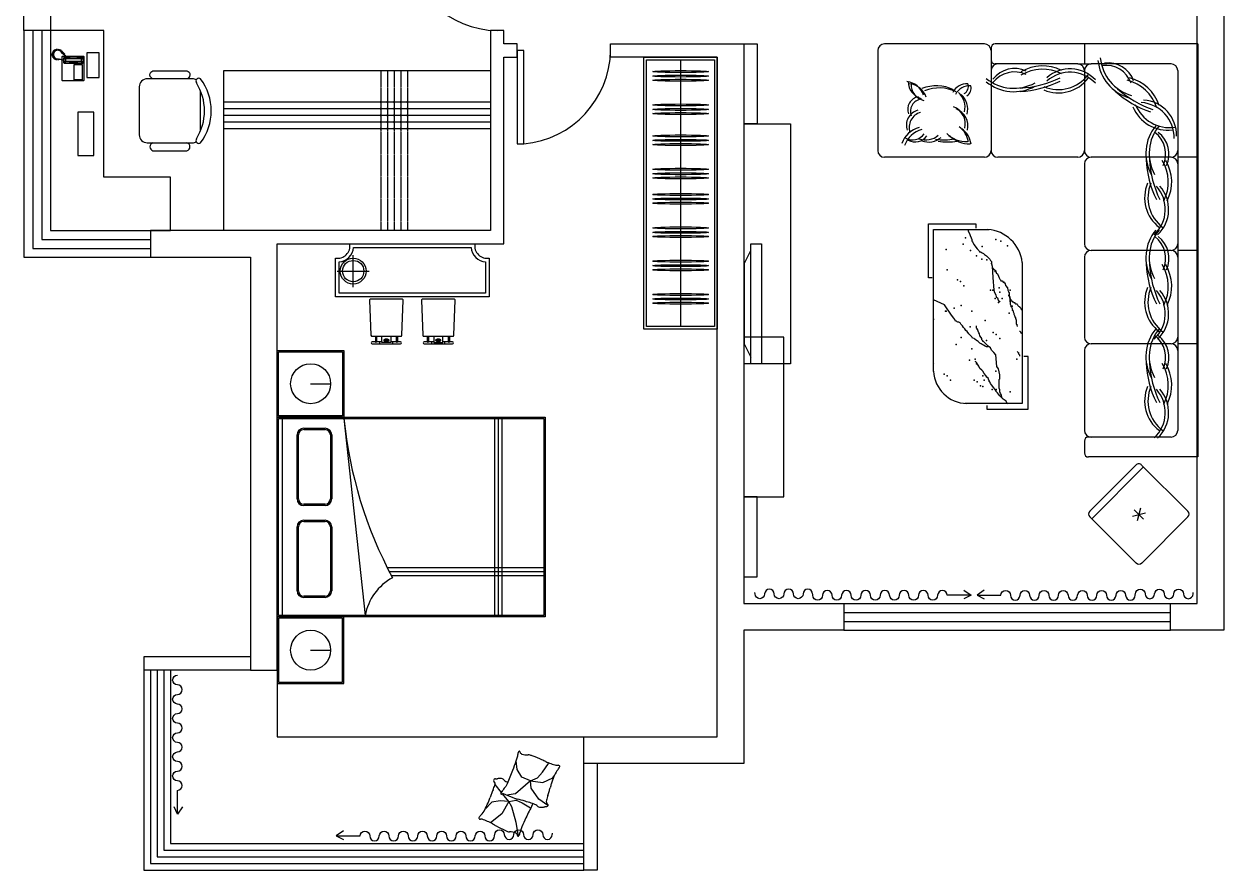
# Model space of a CAD drawing. Header units: millimetres. Extents: x -21393 to 12613, y -4339 to 30737.
# Drawn here: x -19544 to -10544, y -3549 to 2801 of the extents above; entities that cross this region are included whole.
import ezdxf

# ---------------------------------------------------------------- set-up
doc = ezdxf.new("R2010")
doc.units = ezdxf.units.MM
doc.linetypes.add('DASHED2', pattern=[0.375, 0.25, -0.125])
doc.layers.add('LAYER3', color=8, linetype='Continuous')
doc.layers.add('布置', color=7, linetype='Continuous')

# ---------------------------------------------------------------- blocks, each defined once
blk = doc.blocks.new('vghj')
at = {"layer": '布置', "color": 0, "linetype": 'ByBlock', "lineweight": -2}
blk.add_lwpolyline([(-23677.1, 2808.9), (-23677.1, 808.9), (-24877.1, 808.9), (-24877.1, 2808.9)], close=True, dxfattribs=at)
at = {"layer": '布置', "color": 0, "linetype": 'DASHED2', "lineweight": -2}
for points in [[(-24640.9, 2807.5), (-24640.9, 810.3)], [(-24590.9, 2807.5), (-24590.9, 810.3)], [(-24540.9, 2807.5), (-24540.9, 810.3)], [(-24490.9, 2807.5), (-24490.9, 810.3)], [(-24440.9, 2807.5), (-24440.9, 810.3)], [(-24876.7, 2185.1), (-23676.9, 2185.1)], [(-24876.7, 2135.1), (-23676.9, 2135.1)], [(-24876.7, 2085.1), (-23676.9, 2085.1)], [(-24876.7, 2035.1), (-23676.9, 2035.1)], [(-24876.7, 1985.1), (-23676.9, 1985.1)]]:
    blk.add_lwpolyline(points, dxfattribs=at)
at = {"layer": '布置', "color": 0, "linetype": 'ByBlock', "lineweight": -2}
for points in [[(-24641.2, 2190.1, 1), (-24641.2, 2180.1, 1)], [(-24591.2, 2190.1, 1), (-24591.2, 2180.1, 1)], [(-24541.2, 2190.1, 1), (-24541.2, 2180.1, 1)], [(-24491.2, 2190.1, 1), (-24491.2, 2180.1, 1)], [(-24441.2, 2190.1, 1), (-24441.2, 2180.1, 1)], [(-24641.2, 2140.1, 1), (-24641.2, 2130.1, 1)], [(-24641.2, 2090.1, 1), (-24641.2, 2080.1, 1)], [(-24591.2, 2140.1, 1), (-24591.2, 2130.1, 1)], [(-24591.2, 2090.1, 1), (-24591.2, 2080.1, 1)], [(-24541.2, 2140.1, 1), (-24541.2, 2130.1, 1)], [(-24541.2, 2090.1, 1), (-24541.2, 2080.1, 1)], [(-24491.2, 2140.1, 1), (-24491.2, 2130.1, 1)], [(-24491.2, 2090.1, 1), (-24491.2, 2080.1, 1)], [(-24441.2, 2140.1, 1), (-24441.2, 2130.1, 1)], [(-24441.2, 2090.1, 1), (-24441.2, 2080.1, 1)], [(-24641.2, 2040.1, 1), (-24641.2, 2030.1, 1)], [(-24641.2, 1990.1, 1), (-24641.2, 1980.1, 1)], [(-24591.2, 2040.1, 1), (-24591.2, 2030.1, 1)], [(-24591.2, 1990.1, 1), (-24591.2, 1980.1, 1)], [(-24541.2, 2040.1, 1), (-24541.2, 2030.1, 1)], [(-24541.2, 1990.1, 1), (-24541.2, 1980.1, 1)], [(-24491.2, 2040.1, 1), (-24491.2, 2030.1, 1)], [(-24491.2, 1990.1, 1), (-24491.2, 1980.1, 1)], [(-24441.2, 2040.1, 1), (-24441.2, 2030.1, 1)], [(-24441.2, 1990.1, 1), (-24441.2, 1980.1, 1)]]:
    blk.add_lwpolyline(points, format="xyb", close=True, dxfattribs=at)
blk = doc.blocks.new('dfgj')
at = {"layer": '布置', "color": 0}
for p, q in [((-38657, 6879.9), (-39407, 6879.9)), ((-38607, 6849.9), (-38607, 6759.9)), ((-37057, 6879.9), (-38577, 6879.9)), ((-37907, 6879.9), (-37907, 6729.9)), ((-37057, 6879.9), (-37057, 3779.9)), ((-39457, 6829.9), (-39457, 6079.9)), ((-38607, 6759.9), (-38607, 6079.9)), ((-37957, 6729.9), (-38577, 6729.9)), ((-37957, 6729.9), (-37857, 6729.9)), ((-37907, 6679.9), (-37907, 6079.9)), ((-37257, 6729.9), (-37857, 6729.9)), ((-37207, 6679.9), (-37207, 6079.9)), ((-37207, 6079.9), (-37207, 5979.9)), ((-38657, 6029.9), (-39407, 6029.9)), ((-37957, 6029.9), (-38557, 6029.9)), ((-37907, 5979.9), (-37907, 5379.9)), ((-37257, 6029.9), (-37857, 6029.9)), ((-37057, 6029.9), (-37207, 6029.9)), ((-37207, 5979.9), (-37207, 5379.9)), ((-37257, 5329.9), (-37857, 5329.9)), ((-37207, 5379.9), (-37207, 5279.9)), ((-37057, 5329.9), (-37207, 5329.9)), ((-37907, 5279.9), (-37907, 4679.9)), ((-37207, 5279.9), (-37207, 4679.9)), ((-37257, 4629.9), (-37857, 4629.9)), ((-37207, 4679.9), (-37207, 4579.9)), ((-37057, 4629.9), (-37207, 4629.9)), ((-37907, 4579.9), (-37907, 3979.9)), ((-37207, 4579.9), (-37207, 3979.9)), ((-37907, 3899.9), (-37907, 3809.9)), ((-37257, 3929.9), (-37877, 3929.9)), ((-37057, 3779.9), (-37877, 3779.9))]:
    blk.add_line(p, q, dxfattribs=at)
for centre, radius, start, end in [((-39407, 6829.9), 50, 90, 180), ((-38657, 6829.9), 50, 0, 90), ((-38577, 6849.9), 30, 90, 180), ((-38577, 6759.9), 30, 180, 270), ((-37479.8, 6789.7), 327.6, 185.77368, 253.84561), ((-37461.8, 6807.6), 327.6, 185.77368, 253.84561), ((-38557, 6679.9), 50, 90, 180), ((-38430.4, 6491.1), 204.4, 64.90434, 142.54731), ((-38430.4, 6465.7), 204.4, 64.90434, 142.54731), ((-38220.2, 6400.2), 315.5, 63.22072, 120.94113), ((-38220.2, 6374.8), 315.5, 63.22072, 120.94113), ((-38014.6, 6431.7), 261.3, 43.00995, 131.78905), ((-38014.6, 6406.3), 261.3, 43.00995, 131.78905), ((-37957, 6679.9), 50, 0, 90), ((-37857, 6679.9), 50, 90, 180), ((-37747.5, 6514.9), 204.4, 19.90434, 97.54731), ((-37729.6, 6532.9), 204.4, 19.90434, 97.54731), ((-37257, 6679.9), 50, 0, 90), ((-39252.8, 6452.4), 145.4, 17.58135, 84.1593), ((-39100.4, 6594.8), 127.2, 179.08824, 255.88014), ((-39232.5, 6436.6), 145.4, 17.58135, 84.1593), ((-39080.1, 6579), 127.2, 179.08824, 255.88014), ((-38791, 6466.9), 114, 84.43585, 154.83355), ((-38839.6, 6561.8), 62.6, 299.92741, 17.27777), ((-38435.4, 6874.8), 327.6, 230.77368, 298.84561), ((-38435.4, 6849.4), 327.6, 230.77368, 298.84561), ((-38424.1, 7303.9), 755.6, 272.73785, 296.30901), ((-38424.1, 7278.5), 755.6, 272.73785, 296.30901), ((-38101.6, 6817.4), 279.4, 246.98112, 322.85916), ((-38101.6, 6791.9), 279.4, 246.98112, 322.85916), ((-37663.2, 6302), 315.5, 18.22072, 75.94113), ((-37645.3, 6319.9), 315.5, 18.22072, 75.94113), ((-39138.7, 6389.9), 93.4, 98.32451, 201.37383), ((-39017.2, 6275.7), 290.1, 63.89428, 112.00537), ((-38996.9, 6259.9), 290.1, 63.89428, 112.00537), ((-38770.6, 6451.1), 114, 84.43585, 154.83355), ((-38946.3, 6407), 144.5, 344.87084, 49.41022), ((-38925.9, 6391.1), 144.5, 344.87084, 49.41022), ((-38819.3, 6545.9), 62.6, 299.92741, 17.27777), ((-37168.3, 7085.1), 755.6, 227.73785, 251.30901), ((-37150.4, 7103.1), 755.6, 227.73785, 251.30901), ((-39118.4, 6374.1), 93.4, 98.32451, 201.37383), ((-38937.9, 6280.1), 137.1, 346.31913, 69.42543), ((-38917.6, 6264.3), 137.1, 346.31913, 69.42543), ((-37284.4, 6513.1), 279.4, 201.98112, 277.85916), ((-37266.4, 6531.1), 279.4, 201.98112, 277.85916), ((-37495.6, 6178.9), 261.3, 358.00995, 86.78905), ((-37477.6, 6196.8), 261.3, 358.00995, 86.78905), ((-39125.6, 6269.3), 116.6, 105.17612, 198.39286), ((-39105.2, 6253.4), 116.6, 105.17612, 198.39286), ((-39097.5, 6071.9), 188.3, 104.88442, 161.17935), ((-39077.2, 6056), 188.3, 104.88442, 161.17935), ((-38942.5, 6122.8), 166.6, 7.5033, 54.77746), ((-38922.2, 6107), 166.6, 7.5033, 54.77746), ((-37118.5, 6059.1), 327.6, 140.77368, 208.84561), ((-37093.1, 6059.1), 327.6, 140.77368, 208.84561), ((-37502.1, 6054.1), 204.4, 334.90434, 52.54731), ((-37476.7, 6054.1), 204.4, 334.90434, 52.54731), ((-39195.9, 6267.7), 107.1, 241.02948, 324.17407), ((-39175.6, 6251.9), 107.1, 241.02948, 324.17407), ((-39096.8, 6303.9), 144.3, 250.38158, 310.83239), ((-39076.5, 6288.1), 144.3, 250.38158, 310.83239), ((-38957.2, 6557.8), 397.7, 260.33774, 280.9634), ((-38936.9, 6542), 397.7, 260.33774, 280.9634), ((-38790.8, 6356.7), 210.1, 224.97505, 271.98058), ((-38770.5, 6340.9), 210.1, 224.97505, 271.98058), ((-39407, 6079.9), 50, 180, 270), ((-38657, 6079.9), 50, 270, 0), ((-38557, 6079.9), 50, 180, 270), ((-37957, 6079.9), 50, 270, 0), ((-37857, 6079.9), 50, 180, 270), ((-37257, 6079.9), 50, 270, 0), ((-37857, 5979.9), 50, 90, 180), ((-36689.3, 6047.8), 755.6, 182.73785, 206.30901), ((-36663.9, 6047.8), 755.6, 182.73785, 206.30901), ((-37593.1, 5844), 315.5, 333.22072, 30.94113), ((-37567.6, 5844), 315.5, 333.22072, 30.94113), ((-37257, 5979.9), 50, 0, 90), ((-37175.9, 5725.4), 279.4, 156.98112, 232.85916), ((-37150.5, 5725.4), 279.4, 156.98112, 232.85916), ((-37561.5, 5638.4), 261.3, 313.00995, 41.78905), ((-37536.1, 5638.4), 261.3, 313.00995, 41.78905), ((-37118.5, 5276.4), 327.6, 140.77368, 208.84561), ((-37093.1, 5276.4), 327.6, 140.77368, 208.84561), ((-37502.1, 5271.4), 204.4, 334.90434, 52.54731), ((-37476.7, 5271.4), 204.4, 334.90434, 52.54731), ((-37857, 5379.9), 50, 180, 270), ((-37857, 5279.9), 50, 90, 180), ((-37257, 5379.9), 50, 270, 0), ((-37257, 5279.9), 50, 0, 90), ((-36689.3, 5265.1), 755.6, 182.73785, 206.30901), ((-36663.9, 5265.1), 755.6, 182.73785, 206.30901), ((-37593.1, 5061.3), 315.5, 333.22072, 30.94113), ((-37567.6, 5061.3), 315.5, 333.22072, 30.94113), ((-37175.9, 4942.7), 279.4, 156.98112, 232.85916), ((-37150.5, 4942.7), 279.4, 156.98112, 232.85916), ((-37561.5, 4855.7), 261.3, 313.00995, 41.78905), ((-37536.1, 4855.7), 261.3, 313.00995, 41.78905), ((-37118.5, 4534.3), 327.6, 140.77368, 208.84561), ((-37093.1, 4534.3), 327.6, 140.77368, 208.84561), ((-37502.1, 4529.4), 204.4, 334.90434, 52.54731), ((-37476.7, 4529.4), 204.4, 334.90434, 52.54731), ((-37857, 4679.9), 50, 180, 270), ((-37857, 4579.9), 50, 90, 180), ((-37257, 4679.9), 50, 270, 0), ((-37257, 4579.9), 50, 0, 90), ((-36689.3, 4523.1), 755.6, 182.73785, 206.30901), ((-36663.9, 4523.1), 755.6, 182.73785, 206.30901), ((-37593.1, 4319.2), 315.5, 333.22072, 30.94113), ((-37567.6, 4319.2), 315.5, 333.22072, 30.94113), ((-37175.9, 4200.6), 279.4, 156.98112, 232.85916), ((-37150.5, 4200.6), 279.4, 156.98112, 232.85916), ((-37561.5, 4113.6), 261.3, 313.00995, 41.78905), ((-37536.1, 4113.6), 261.3, 313.00995, 41.78905), ((-37857, 3979.9), 50, 180, 270), ((-37257, 3979.9), 50, 270, 0), ((-37877, 3899.9), 30, 90, 180), ((-37877, 3809.9), 30, 180, 270)]:
    blk.add_arc(centre, radius, start, end, dxfattribs=at)
blk = doc.blocks.new('fgj')
at = {"layer": '布置', "color": 0, "linetype": 'ByBlock', "lineweight": -2}
for p, q in [((-12674.6, 1188), (-12378.1, 1188)), ((-12674.6, 849.6), (-12674.6, 1188)), ((-12642.5, 1151.4), (-12295.5, 1151.4)), ((-12642.5, 264.1), (-12642.5, 1151.4)), ((-12429.3, 1151.1), (-12425.7, 1143.8)), ((-12425.7, 1143.8), (-12425.7, 1140.1)), ((-12425.7, 1140.1), (-12418.4, 1125.5)), ((-12418.4, 1125.5), (-12414.7, 1114.6)), ((-12378.1, 1188), (-12378.1, 1160.2)), ((-12414.7, 1114.6), (-12407.4, 1100)), ((-12407.4, 1100), (-12403.8, 1089)), ((-12403.8, 1089), (-12403.8, 1081.7)), ((-12403.8, 1081.7), (-12400.2, 1074.4)), ((-12400.2, 1074.4), (-12396.5, 1070.8)), ((-12088.5, 946.1), (-12088.5, 63.9)), ((-12651.5, 849.6), (-12674.6, 849.6)), ((-12104.8, 669.4), (-12104.8, 665.7)), ((-12104.8, 665.7), (-12101.1, 665.7)), ((-12101.1, 665.7), (-12097.5, 658.4)), ((-12097.5, 658.4), (-12097.5, 654.8)), ((-12097.5, 654.8), (-12093.8, 651.1)), ((-12093.8, 651.1), (-12093.8, 647.5)), ((-12640.8, 585.7), (-12640.8, 593)), ((-12484, 571.1), (-12491.3, 571.1)), ((-12476.7, 567.4), (-12484, 571.1)), ((-12473.1, 560.1), (-12476.7, 567.4)), ((-12469.4, 556.5), (-12473.1, 560.1)), ((-12462.1, 549.2), (-12469.4, 556.5)), ((-12454.9, 538.2), (-12462.1, 549.2)), ((-12447.6, 530.9), (-12454.9, 538.2)), ((-12440.3, 520), (-12447.6, 530.9)), ((-12104.8, 516.1), (-12101.1, 516.1)), ((-12101.1, 516.1), (-12097.5, 505.2)), ((-12097.5, 505.2), (-12093.8, 501.5)), ((-12104.8, 366.7), (-12104.8, 359.4)), ((-12050.4, 356.8), (-12078.3, 356.8)), ((-12050.4, 27.6), (-12050.4, 356.8)), ((-12195.9, 82.1), (-12206.9, 89.4)), ((-12188.6, 78.4), (-12195.9, 82.1)), ((-12185, 67.5), (-12188.6, 78.4)), ((-12088.5, 63.9), (-12446.5, 63.9)), ((-12309.9, 50.8), (-12309.9, 27.6)), ((-12309.9, 27.6), (-12050.4, 27.6)), ((-12177.7, 60.2), (-12185, 67.5))]:
    blk.add_line(p, q, dxfattribs=at)
at = {"layer": '布置', "color": 252, "linetype": 'ByBlock', "lineweight": -3}
for p, q in [((-12396.5, 1070.8), (-12389.2, 1056.2)), ((-12389.2, 1056.2), (-12378.3, 1041.6)), ((-12378.3, 1041.6), (-12371, 1030.7)), ((-12371, 1030.7), (-12360, 1019.7)), ((-12360, 1019.7), (-12356.4, 1012.4)), ((-12356.4, 1012.4), (-12349.1, 1012.4)), ((-12349.1, 1012.4), (-12345.4, 1008.8)), ((-12345.4, 1008.8), (-12338.2, 1005.1)), ((-12338.2, 1005.1), (-12330.9, 1001.5)), ((-12330.9, 1001.5), (-12323.6, 994.2)), ((-12323.6, 994.2), (-12312.6, 986.9)), ((-12312.6, 986.9), (-12305.3, 979.6)), ((-12305.3, 979.6), (-12290.7, 965)), ((-12290.7, 965), (-12287.1, 957.7)), ((-12287.1, 957.7), (-12279.8, 950.4)), ((-12279.8, 950.4), (-12279.8, 935.8)), ((-12279.8, 935.8), (-12276.2, 921.2)), ((-12276.2, 921.2), (-12272.5, 851.8)), ((-12276.2, 917.5), (-12272.5, 910.2)), ((-12272.5, 910.2), (-12265.2, 902.9)), ((-12265.2, 902.9), (-12254.3, 892)), ((-12272.5, 851.8), (-12265.2, 771.6)), ((-12254.3, 892), (-12250.6, 881)), ((-12250.6, 881), (-12243.3, 873.7)), ((-12243.3, 873.7), (-12236, 859.1)), ((-12236, 859.1), (-12232.4, 848.2)), ((-12232.4, 848.2), (-12228.8, 840.9)), ((-12228.8, 840.9), (-12225.1, 837.3)), ((-12225.1, 837.3), (-12221.5, 830)), ((-12221.5, 830), (-12214.2, 830)), ((-12214.2, 830), (-12206.9, 822.7)), ((-12265.2, 771.6), (-12261.6, 757)), ((-12261.6, 757), (-12254.3, 742.4)), ((-12206.9, 822.7), (-12199.6, 819)), ((-12199.6, 819), (-12195.9, 811.7)), ((-12195.9, 811.7), (-12192.3, 800.8)), ((-12192.3, 800.8), (-12181.3, 786.2)), ((-12181.3, 786.2), (-12177.7, 771.6)), ((-12177.7, 771.6), (-12174.1, 764.3)), ((-12174.1, 764.3), (-12174.1, 760.6)), ((-12174.1, 760.6), (-12170.4, 757)), ((-12170.4, 757), (-12170.4, 735.1)), ((-12575.2, 680.6), (-12643.3, 711.3)), ((-12531.4, 614.9), (-12575.2, 680.6)), ((-12254.3, 742.4), (-12250.6, 731.4)), ((-12250.6, 731.4), (-12243.3, 724.1)), ((-12243.3, 724.1), (-12239.7, 709.5)), ((-12239.7, 709.5), (-12232.4, 702.2)), ((-12232.4, 702.2), (-12228.8, 702.2)), ((-12228.8, 702.2), (-12228.8, 698.6)), ((-12174.1, 742.4), (-12174.1, 738.7)), ((-12174.1, 738.7), (-12170.4, 735.1)), ((-12170.4, 735.1), (-12166.8, 716.8)), ((-12170.4, 735.1), (-12166.8, 727.8)), ((-12166.8, 727.8), (-12166.8, 724.1)), ((-12166.8, 724.1), (-12163.1, 720.5)), ((-12166.8, 716.8), (-12166.8, 698.6)), ((-12166.8, 698.6), (-12163.1, 698.6)), ((-12163.1, 720.5), (-12163.1, 716.8)), ((-12163.1, 716.8), (-12159.5, 713.2)), ((-12163.1, 698.6), (-12163.1, 684)), ((-12163.1, 684), (-12159.5, 676.7)), ((-12159.5, 713.2), (-12159.5, 705.9)), ((-12159.5, 705.9), (-12152.2, 705.9)), ((-12159.5, 676.7), (-12159.5, 669.4)), ((-12152.2, 705.9), (-12148.5, 698.6)), ((-12148.5, 698.6), (-12144.9, 698.6)), ((-12144.9, 698.6), (-12141.2, 694.9)), ((-12141.2, 694.9), (-12133.9, 694.9)), ((-12133.9, 694.9), (-12133.9, 691.3)), ((-12133.9, 691.3), (-12130.3, 687.6)), ((-12130.3, 687.6), (-12123, 687.6)), ((-12123, 687.6), (-12119.3, 684)), ((-12119.3, 684), (-12115.7, 676.7)), ((-12115.7, 676.7), (-12112.1, 673)), ((-12516.8, 596.6), (-12531.4, 614.9)), ((-12159.5, 669.4), (-12155.8, 665.7)), ((-12155.8, 665.7), (-12152.2, 658.4)), ((-12152.2, 658.4), (-12152.2, 654.8)), ((-12152.2, 654.8), (-12148.5, 647.5)), ((-12148.5, 647.5), (-12144.9, 643.8)), ((-12144.9, 643.8), (-12144.9, 636.5)), ((-12144.9, 636.5), (-12141.2, 629.2)), ((-12141.2, 629.2), (-12141.2, 621.9)), ((-12141.2, 621.9), (-12137.6, 614.6)), ((-12137.6, 614.6), (-12133.9, 607.4)), ((-12133.9, 607.4), (-12133.9, 603.7)), ((-12133.9, 603.7), (-12130.3, 600.1)), ((-12130.3, 600.1), (-12130.3, 596.4)), ((-12112.1, 673), (-12108.4, 669.4)), ((-12108.4, 669.4), (-12104.8, 669.4)), ((-12509.6, 589.3), (-12516.8, 596.6)), ((-12505.9, 578.4), (-12509.6, 589.3)), ((-12498.6, 578.4), (-12505.9, 578.4)), ((-12495, 574.7), (-12498.6, 578.4)), ((-12491.3, 571.1), (-12495, 574.7)), ((-12374.6, 534.6), (-12374.6, 549.2)), ((-12367.3, 527.3), (-12374.6, 534.6)), ((-12363.7, 516.3), (-12367.3, 527.3)), ((-12130.3, 596.4), (-12126.6, 585.5)), ((-12126.6, 585.5), (-12126.6, 559.9)), ((-12126.6, 559.9), (-12123, 559.9)), ((-12123, 559.9), (-12123, 552.6)), ((-12123, 552.6), (-12119.3, 549)), ((-12119.3, 549), (-12119.3, 545.3)), ((-12433, 512.7), (-12440.3, 520)), ((-12422, 498.1), (-12433, 512.7)), ((-12414.7, 490.8), (-12422, 498.1)), ((-12407.4, 483.5), (-12414.7, 490.8)), ((-12403.8, 479.9), (-12407.4, 483.5)), ((-12400.2, 472.6), (-12403.8, 479.9)), ((-12396.5, 472.6), (-12400.2, 472.6)), ((-12389.2, 468.9), (-12396.5, 472.6)), ((-12385.6, 465.3), (-12389.2, 468.9)), ((-12374.6, 458), (-12385.6, 465.3)), ((-12371, 454.3), (-12374.6, 458)), ((-12363.7, 450.7), (-12371, 454.3)), ((-12360, 505.4), (-12363.7, 516.3)), ((-12360, 447), (-12363.7, 450.7)), ((-12356.4, 498.1), (-12360, 505.4)), ((-12352.7, 487.2), (-12356.4, 498.1)), ((-12345.4, 476.2), (-12352.7, 487.2)), ((-12341.8, 468.9), (-12345.4, 476.2)), ((-12341.8, 461.6), (-12341.8, 468.9)), ((-12334.5, 454.3), (-12341.8, 461.6)), ((-12334.5, 450.7), (-12334.5, 454.3)), ((-12330.9, 450.7), (-12334.5, 450.7)), ((-12327.2, 447), (-12330.9, 450.7)), ((-12356.4, 443.4), (-12360, 447)), ((-12352.7, 439.7), (-12356.4, 443.4)), ((-12345.4, 436.1), (-12352.7, 439.7)), ((-12338.2, 432.4), (-12345.4, 436.1)), ((-12330.9, 428.8), (-12338.2, 432.4)), ((-12319.9, 421.5), (-12330.9, 428.8)), ((-12312.6, 432.4), (-12327.2, 447)), ((-12312.6, 417.8), (-12319.9, 421.5)), ((-12301.7, 421.5), (-12312.6, 432.4)), ((-12301.7, 417.8), (-12312.6, 417.8)), ((-12287.1, 410.5), (-12301.7, 421.5)), ((-12279.8, 395.9), (-12287.1, 410.5)), ((-12265.2, 381.3), (-12279.8, 395.9)), ((-12254.3, 366.7), (-12265.2, 381.3)), ((-12119.3, 388.6), (-12115.7, 385)), ((-12115.7, 385), (-12115.7, 381.3)), ((-12115.7, 381.3), (-12112.1, 381.3)), ((-12112.1, 381.3), (-12112.1, 374)), ((-12378.3, 322.9), (-12381.9, 326.6)), ((-12374.6, 319.3), (-12378.3, 322.9)), ((-12367.3, 308.3), (-12374.6, 319.3)), ((-12360, 297.4), (-12367.3, 308.3)), ((-12247, 293.7), (-12254.3, 366.7)), ((-12112.1, 374), (-12108.4, 370.4)), ((-12108.4, 370.4), (-12104.8, 366.7)), ((-12352.7, 282.8), (-12360, 297.4)), ((-12341.8, 271.9), (-12352.7, 282.8)), ((-12334.5, 264.6), (-12341.8, 271.9)), ((-12327.2, 250), (-12334.5, 264.6)), ((-12316.3, 239), (-12327.2, 250)), ((-12309, 228.1), (-12316.3, 239)), ((-12301.7, 220.8), (-12309, 228.1)), ((-12236, 279.1), (-12247, 293.7)), ((-12232.4, 260.9), (-12236, 279.1)), ((-12228.8, 242.7), (-12232.4, 260.9)), ((-12228.8, 217.1), (-12228.8, 242.7)), ((-12298, 209.8), (-12301.7, 220.8)), ((-12290.7, 198.9), (-12298, 209.8)), ((-12287.1, 187.9), (-12290.7, 198.9)), ((-12279.8, 180.6), (-12287.1, 187.9)), ((-12272.5, 169.7), (-12279.8, 180.6)), ((-12268.9, 162.4), (-12272.5, 169.7)), ((-12257.9, 151.4), (-12268.9, 162.4)), ((-12254.3, 140.5), (-12257.9, 151.4)), ((-12232.4, 213.5), (-12228.8, 217.1)), ((-12232.4, 158.7), (-12232.4, 213.5)), ((-12228.8, 147.8), (-12232.4, 158.7)), ((-12243.3, 129.5), (-12254.3, 140.5)), ((-12236, 122.2), (-12243.3, 129.5)), ((-12228.8, 111.3), (-12236, 122.2)), ((-12228.8, 136.8), (-12228.8, 147.8)), ((-12225.1, 125.9), (-12228.8, 136.8)), ((-12221.5, 104), (-12228.8, 111.3)), ((-12217.8, 114.9), (-12225.1, 125.9)), ((-12206.9, 89.4), (-12221.5, 104)), ((-12217.8, 107.6), (-12217.8, 114.9)), ((-12214.2, 100.3), (-12217.8, 107.6))]:
    blk.add_line(p, q, dxfattribs=at)
at = {"layer": '布置', "color": 0, "linetype": 'ByBlock', "lineweight": -2}
for centre, radius, start, end in [((-12318.8, 919.8), 231.8, 6.49334, 86.35043), ((-12431.1, 275.1), 211.8, 169.49874, 169.5626), ((-12431.1, 275.1), 211.8, 182.77811, 268.82534)]:
    blk.add_arc(centre, radius, start, end, dxfattribs=at)
for p in [(-12458.5, 1059.9), (-12443.9, 1100), (-12254.3, 1089), (-12221.5, 1078.1), (-12564.3, 1027), (-12181.3, 1048.9), (-12557, 899.3), (-12492.6, 836.3), (-12474.4, 825.6), (-12452.5, 800.1), (-12469.4, 676.9), (-12469.4, 476), (-12576, 246.3), (-12557.8, 235.5), (-12535.9, 210)]:
    blk.add_point(p, dxfattribs=at)
at = {"layer": '布置', "color": 252, "linetype": 'ByBlock', "lineweight": -3}
for p in [(-12411.1, 1019.7), (-12374.6, 986.9), (-12338.2, 1045.3), (-12341.8, 965), (-12309, 961.3), (-12279.8, 939.4), (-12257.9, 888.3), (-12287.1, 771.6), (-12272.5, 771.6), (-12232.4, 786.2), (-12228.8, 760.6), (-12203.2, 822.7), (-12163.1, 771.6), (-12257.9, 720.5), (-12236, 694.9), (-12214.2, 720.5), (-12567.9, 640.4), (-12564.3, 640.4), (-12513.2, 658.7), (-12403.8, 640.4), (-12170.4, 629.2), (-12152.2, 673), (-12148.5, 647.5), (-12414.7, 541.9), (-12371, 527.3), (-12319.9, 582), (-12312.6, 458), (-12269.1, 506.3), (-12250.9, 495.6), (-12229, 470), (-12502.3, 432.4), (-12403.1, 404.9), (-12418.4, 333.9), (-12381.9, 341.2), (-12374.6, 312), (-12123, 341.2), (-12334.5, 235.4), (-12254.3, 264.6), (-12389.2, 209.6), (-12371, 198.9), (-12349.1, 173.3), (-12334.5, 169.7), (-12327.2, 209.8), (-12294.4, 202.5), (-12276.2, 151.4), (-12250.6, 151.4), (-12254.3, 144.1), (-12163.1, 136.8)]:
    blk.add_point(p, dxfattribs=at)
blk = doc.blocks.new('fgh')
at = {"layer": '布置', "color": 0, "linetype": 'ByBlock', "lineweight": -2}
for p, q in [((-23302.6, -474.3), (-23302.6, 25.7)), ((-23302.6, 25.7), (-22802.6, 25.7)), ((-23292.6, -464.3), (-23292.6, 15.7)), ((-23292.6, 15.7), (-22812.6, 15.7)), ((-22812.6, 15.7), (-22812.6, -464.3)), ((-22802.6, 25.7), (-22802.6, -474.3)), ((-23052.6, -224.3), (-22902.6, -224.3)), ((-23302.6, -1974.3), (-23302.6, -474.3)), ((-23302.6, -474.3), (-21294.6, -474.3)), ((-22802.6, -474.3), (-23302.6, -474.3)), ((-22812.6, -464.3), (-23292.6, -464.3)), ((-23292.6, -1964.3), (-23292.6, -484.3)), ((-23292.6, -484.3), (-21304.6, -484.3)), ((-23262.6, -1964.3), (-23262.6, -484.3)), ((-22802.6, -484.3), (-22643.4, -1964.3)), ((-21672.1, -1964.3), (-21672.1, -484.3)), ((-21644.1, -1964.3), (-21644.1, -484.3)), ((-21616.2, -1964.3), (-21616.2, -484.3)), ((-21304.6, -484.3), (-21304.6, -1964.3)), ((-21294.6, -474.3), (-21294.6, -1974.3)), ((-23154.9, -1088.8), (-23154.9, -608.8)), ((-23144.9, -1088.8), (-23144.9, -608.8)), ((-23104.9, -558.8), (-22944.9, -558.8)), ((-23104.9, -568.8), (-22944.9, -568.8)), ((-22904.9, -608.8), (-22904.9, -1088.8)), ((-22894.9, -608.8), (-22894.9, -1088.8)), ((-22944.9, -1128.8), (-23104.9, -1128.8)), ((-22944.9, -1138.8), (-23104.9, -1138.8)), ((-23104.9, -1248.3), (-22944.9, -1248.3)), ((-23104.9, -1258.3), (-22944.9, -1258.3)), ((-23154.9, -1778.3), (-23154.9, -1298.3)), ((-23144.9, -1778.3), (-23144.9, -1298.3)), ((-22904.9, -1298.3), (-22904.9, -1778.3)), ((-22894.9, -1298.3), (-22894.9, -1778.3)), ((-22479.1, -1602.8), (-21304.6, -1602.8)), ((-22463.7, -1632.8), (-21304.6, -1632.8)), ((-22448, -1662.8), (-21304.6, -1662.8)), ((-22944.9, -1818.3), (-23104.9, -1818.3)), ((-22944.9, -1828.3), (-23104.9, -1828.3)), ((-21294.6, -1974.3), (-23302.6, -1974.3)), ((-22802.6, -1974.3), (-23302.6, -1974.3)), ((-23302.6, -1974.3), (-23302.6, -2474.3)), ((-21304.6, -1964.3), (-23292.6, -1964.3)), ((-22802.6, -2474.3), (-22802.6, -1974.3)), ((-22812.6, -1984.3), (-23292.6, -1984.3)), ((-23292.6, -1984.3), (-23292.6, -2464.3)), ((-22812.6, -2464.3), (-22812.6, -1984.3)), ((-23052.6, -2224.3), (-22902.6, -2224.3)), ((-23302.6, -2474.3), (-22802.6, -2474.3)), ((-23292.6, -2464.3), (-22812.6, -2464.3))]:
    blk.add_line(p, q, dxfattribs=at)
for centre in [(-23052.6, -224.3), (-23052.6, -2224.3)]:
    blk.add_circle(centre, 150, dxfattribs=at)
for centre, radius, start, end in [((-19658.9, -181), 3158.3, 185.51042, 208.33991), ((-23104.9, -608.8), 50, 90, 180), ((-23104.9, -608.8), 40, 90, 180), ((-22944.9, -608.8), 50, 0, 90), ((-22944.9, -608.8), 40, 0, 90), ((-23104.9, -1088.8), 50, 180, 270), ((-23104.9, -1088.8), 40, 180, 270), ((-22944.9, -1088.8), 50, 270, 0), ((-22944.9, -1088.8), 40, 270, 0), ((-23104.9, -1298.3), 50, 90, 180), ((-23104.9, -1298.3), 40, 90, 180), ((-22944.9, -1298.3), 50, 0, 90), ((-22944.9, -1298.3), 40, 0, 90), ((-22246.5, -2034.6), 403.1, 118.46882, 169.95566), ((-23104.9, -1778.3), 50, 180, 270), ((-23104.9, -1778.3), 40, 180, 270), ((-22944.9, -1778.3), 40, 270, 0), ((-22944.9, -1778.3), 50, 270, 0)]:
    blk.add_arc(centre, radius, start, end, dxfattribs=at)
blk = doc.blocks.new('syjj')
at = {"layer": '布置'}
for points in [[(-17344.4, 1044.1, 0.526574), (-17237.3, 1151.2), (-16297.9, 1151.2, 0.526574), (-16190.8, 1044.1), (-16190.8, 753.6), (-17344.4, 753.6), (-17344.4, 1044.1)], [(-17316.4, 1015, 0.360391), (-17208.3, 1123.2), (-16326.9, 1123.2, 0.360391), (-16218.8, 1015), (-16218.8, 781.6), (-17316.4, 781.6), (-17316.4, 1015)], [(-16996.2, 414.8), (-17036.7, 414.8, -0.838607), (-17045.1, 414.8), (-17069.3, 414.8, 1), (-17069.3, 400.8), (-16855.9, 400.8, 1), (-16855.9, 414.8), (-16880, 414.8, -0.838607), (-16888.4, 414.8), (-16929, 414.8)], [(-16954.1, 419.7, 0.055098), (-16948.1, 421.4, 0.097967), (-16943.4, 424.6, 0.200734), (-16942.3, 427.2, 0.200734), (-16943.4, 429.8, 0.097967), (-16948.1, 433, 0.055098), (-16954.1, 434.7, 0.041924), (-16962.3, 435.4, 0.041924), (-16970.4, 434.7, 0.055098), (-16976.4, 433, 0.097967), (-16981.1, 429.8, 0.200734), (-16982.2, 427.2, 0.200734), (-16981.1, 424.6, 0.097967), (-16976.4, 421.4, 0.055098), (-16970.4, 419.7, 0.041924), (-16962.3, 419, 0.041924), (-16954.1, 419.7)], [(-16955.9, 419.5, 0.703045), (-16969.4, 419.6)], [(-16969.3, 434.9, 0.592463), (-16956, 435)], [(-16606.3, 414.8), (-16646.8, 414.8, -0.838607), (-16655.2, 414.8), (-16679.4, 414.8, 1), (-16679.4, 400.8), (-16465.9, 400.8, 1), (-16465.9, 414.8), (-16490.1, 414.8, -0.838607), (-16498.5, 414.8), (-16539.1, 414.8)], [(-16581.2, 419.7, 0.041924), (-16573, 419, 0.041924), (-16564.9, 419.7, 0.055098), (-16558.9, 421.4, 0.097967), (-16554.1, 424.6, 0.200734), (-16553, 427.2, 0.200734), (-16554.1, 429.8, 0.097967), (-16558.9, 433, 0.055098), (-16564.9, 434.7, 0.041924), (-16573, 435.4, 0.041924), (-16581.2, 434.7, 0.055098), (-16587.1, 433, 0.097967), (-16591.9, 429.8, 0.200734), (-16593, 427.2, 0.200734), (-16591.9, 424.6, 0.097967), (-16587.1, 421.4, 0.055098), (-16581.2, 419.7)], [(-16565.9, 419.6, 0.703045), (-16579.4, 419.5)], [(-16579.3, 435, 0.592463), (-16566, 434.9)]]:
    blk.add_lwpolyline(points, format="xyb", dxfattribs=at)
for points in [[(-17211.2, 825.2), (-17211.2, 946.2), (-17211.2, 1067.2)], [(-17332.1, 946.2), (-17211.2, 946.2), (-17090.2, 946.2)], [(-17045.1, 456.8), (-17045.1, 414.8)], [(-17036.7, 456.8), (-17036.7, 414.8)], [(-16929, 456.8), (-16929, 411.5), (-16996.2, 411.5), (-16996.2, 456.8)], [(-16888.4, 456.8), (-16888.4, 414.8)], [(-16880, 456.8), (-16880, 414.8)], [(-16655.2, 456.8), (-16655.2, 414.8)], [(-16646.8, 456.8), (-16646.8, 414.8)], [(-16606.3, 456.8), (-16606.3, 411.5), (-16539.1, 411.5), (-16539.1, 456.8)], [(-16498.5, 456.8), (-16498.5, 414.8)], [(-16490.1, 456.8), (-16490.1, 414.8)], [(-17011.9, 400.8), (-17011.9, 414.8)], [(-16942.3, 427.6), (-16982.2, 427.6)], [(-16913.4, 400.8), (-16913.4, 414.8)], [(-16621.9, 400.8), (-16621.9, 414.8)], [(-16593, 427.6), (-16553, 427.6)], [(-16523.3, 400.8), (-16523.3, 414.8)]]:
    blk.add_lwpolyline(points, dxfattribs=at)
for points in [[(-16847.5, 464.9), (-16836.9, 728.1, 0.425972), (-16845.3, 736.8), (-17079.9, 736.8, 0.425972), (-17088.2, 728.1), (-17077.7, 464.9, 0.402552), (-17069.3, 456.8), (-16855.9, 456.8, 0.402552)], [(-16457.5, 464.9), (-16447, 728.1, 0.425972), (-16455.4, 736.8), (-16689.9, 736.8, 0.425972), (-16698.3, 728.1), (-16687.8, 464.9, 0.402552), (-16679.4, 456.8), (-16465.9, 456.8, 0.402552)], [(-16972.7, 420.2), (-16972.7, 434.2, 0.662328), (-16952.5, 434.4), (-16952.5, 420, 0.742895)], [(-16562.6, 420.2), (-16562.6, 434.2, -0.662328), (-16582.7, 434.4), (-16582.7, 420, -0.742895)]]:
    blk.add_lwpolyline(points, format="xyb", close=True, dxfattribs=at)
for radius in [96.9, 80.1]:
    blk.add_circle((-17211.2, 946.2), radius, dxfattribs=at)
blk = doc.blocks.new('A$C4F933D2D')
at = {"layer": 'LAYER3', "color": 8}
for centre in [(209.2, 72.1), (209.2, 40.8), (209.2, 7.2)]:
    blk.add_ellipse(centre, major_axis=(-209.2, 0), ratio=0.034448, dxfattribs=at)
blk = doc.blocks.new('0.0')
at = {"layer": '布置'}
blk.add_line((-14618.8, 2531.2), (-14618.8, 531.2), dxfattribs=at)
for points in [[(-14343.8, 2551.2), (-14343.8, 511.2), (-14893.8, 511.2), (-14893.8, 2551.2)], [(-14363.8, 2531.2), (-14363.8, 531.2), (-14873.8, 531.2), (-14873.8, 2531.2)]]:
    blk.add_lwpolyline(points, close=True, dxfattribs=at)
at = {"layer": '布置', "rotation": 180}
for p in [(-14409.6, 2451.1), (-14409.6, 2200.6), (-14409.6, 1968.4), (-14409.6, 1717.9), (-14409.6, 1528.5), (-14409.6, 1278), (-14409.6, 1028), (-14409.6, 778)]:
    blk.add_blockref('A$C4F933D2D', p, dxfattribs=at)
blk = doc.blocks.new('ewrf')
at = {"layer": '布置'}
for points in [[(-20062.3, 1251.1), (-20062.3, 1651.1), (-20562.3, 1651.1), (-20562.3, 2751.1), (-20962.3, 2751.1), (-20962.3, 1251.1)], [(-20597.5, 2585.6), (-20691.5, 2585.6), (-20691.5, 2400.6), (-20597.5, 2400.6)], [(-20725.2, 2382.1), (-20785.8, 2382.1), (-20785.8, 2496.4), (-20725.2, 2496.4)], [(-20638.8, 1814.8), (-20638.8, 2140.1), (-20758.8, 2140.1), (-20758.8, 1814.8)]]:
    blk.add_lwpolyline(points, close=True, dxfattribs=at)
for points in [[(-20887.1, 2595.9), (-20908.8, 2603.5), (-20926.2, 2600.3), (-20936.1, 2590.1), (-20941.9, 2576.7), (-20940.8, 2562.8), (-20934.3, 2550.6), (-20923.2, 2541.8), (-20908.6, 2540.6), (-20903.3, 2541.6), (-20900.3, 2537.4), (-20894.3, 2537.6), (-20888.7, 2536.9), (-20877.8, 2534.1), (-20870.4, 2532.5), (-20861.2, 2531.9), (-20861.2, 2528.4), (-20871.1, 2528.6), (-20882.7, 2531.4), (-20893.6, 2534.1), (-20899.6, 2533.9), (-20901, 2534.6), (-20903.5, 2532.1), (-20909.1, 2531.6), (-20910.2, 2538.3), (-20914.2, 2531.8), (-20920.4, 2532.3), (-20921.1, 2539.7), (-20926.2, 2533.2), (-20931.5, 2536.2), (-20930.1, 2543.2), (-20936.6, 2539.9), (-20940.8, 2543.4), (-20936.8, 2548.7), (-20943.1, 2547.8), (-20945.9, 2552.2), (-20941.2, 2557.7), (-20948.9, 2557), (-20950.3, 2561.9), (-20944, 2564.9), (-20950.3, 2567.7), (-20950.7, 2571.6), (-20944, 2573.2), (-20951.4, 2575.8), (-20950.3, 2580.2), (-20944, 2580.4), (-20948.6, 2585.7), (-20946.8, 2589.4), (-20939.8, 2588.7), (-20945.9, 2593.6), (-20942.6, 2597.3), (-20936.4, 2594.5), (-20939.2, 2601), (-20936.4, 2604), (-20930.1, 2600.8), (-20932.2, 2607.5), (-20927.6, 2609.3), (-20921.3, 2603.8), (-20921.6, 2610.9), (-20916.9, 2611.9), (-20913.5, 2605.9), (-20911.4, 2613), (-20905.6, 2611.9), (-20905.6, 2605.6), (-20901, 2610.5), (-20895.6, 2608.9), (-20895.9, 2601.5), (-20893.3, 2608.2), (-20886.4, 2606.1), (-20887.1, 2599.1)], [(-20887.1, 2599.1), (-20882.1, 2600.9), (-20877.4, 2596.5), (-20880.6, 2591.3), (-20873.4, 2592.5), (-20868.4, 2587.2), (-20871.6, 2581), (-20864.9, 2583.4), (-20861.7, 2580.4), (-20863.9, 2577.6), (-20860.5, 2579.2), (-20858.5, 2577.2), (-20860.1, 2572.9), (-20857.9, 2570.5), (-20854.7, 2567.3), (-20852.1, 2560.4)], [(-20856.7, 2560.4), (-20858.1, 2565.5), (-20861.7, 2570.1), (-20863.3, 2571.3), (-20863.1, 2573.7), (-20865.5, 2571.3), (-20873.8, 2580.6), (-20886.7, 2595.7)], [(-20875, 2533.5), (-20875, 2558.2), (-20872.7, 2560.4), (-20714.9, 2560.4), (-20712.7, 2558.2), (-20712.7, 2377.6), (-20714.9, 2375.3), (-20872.7, 2375.3), (-20875, 2377.6), (-20875, 2529.5)], [(-20865.8, 2528.5), (-20865.8, 2512.4), (-20860.1, 2506.7), (-20721.8, 2506.7), (-20716.1, 2511.3), (-20716.1, 2545.6), (-20721.8, 2551.3), (-20859, 2551.3), (-20865.8, 2545.6), (-20865.8, 2532.2)], [(-20864.7, 2532.1), (-20864.7, 2543.3), (-20862.4, 2547.9), (-20857.8, 2549), (-20827, 2549), (-20821.2, 2546.7), (-20815.5, 2543.3), (-20807.5, 2542.1), (-20785.8, 2542.1), (-20774.4, 2542.1), (-20766.4, 2543.3), (-20760.7, 2546.7), (-20754.9, 2549), (-20724.1, 2549), (-20719.5, 2547.9), (-20717.2, 2543.3), (-20717.2, 2515.9)], [(-20849.8, 2537.6), (-20864.7, 2543.3)], [(-20734.4, 2520.4), (-20724.1, 2510.1), (-20719.5, 2511.3), (-20717.2, 2515.9), (-20732.1, 2521.6), (-20734.4, 2520.4), (-20785.8, 2520.4), (-20847.5, 2520.4), (-20849.8, 2521.6), (-20864.7, 2515.9), (-20864.7, 2528.5)], [(-20857.8, 2549), (-20847.5, 2538.7)], [(-20857.8, 2510.1), (-20847.5, 2520.4)], [(-20732.1, 2521.6), (-20732.1, 2537.6), (-20734.4, 2538.7), (-20785.8, 2538.7), (-20847.5, 2538.7), (-20849.8, 2537.6), (-20849.8, 2521.6)], [(-20724.1, 2549), (-20734.4, 2538.7)], [(-20732.1, 2537.6), (-20717.2, 2543.3)], [(-20864.7, 2515.9), (-20862.4, 2511.3), (-20857.8, 2510.1), (-20827, 2510.1), (-20821.2, 2512.4), (-20815.5, 2515.9), (-20807.5, 2517), (-20785.8, 2517), (-20774.4, 2517), (-20766.4, 2515.9), (-20760.7, 2512.4), (-20754.9, 2510.1), (-20724.1, 2510.1)], [(-19837.7, 2000.6), (-19837.7, 2298.2)]]:
    blk.add_lwpolyline(points, dxfattribs=at)
for points in [[(-20191.5, 2389.4, -0.798613), (-20195.2, 2450.3), (-19940.2, 2450.3, -0.798613), (-19943.9, 2389.4)], [(-19869.9, 2382.6, 0.120944), (-19897.7, 2389.4), (-20237.7, 2389.4, 0.414214), (-20297.7, 2329.4), (-20297.7, 1969.4, 0.414214), (-20237.7, 1909.4), (-19897.7, 1909.4, 0.120944), (-19869.9, 1916.2)], [(-19837.7, 2389.4, 0.829608), (-19869.4, 2360.2)], [(-19869.7, 1938.8, 0.290756), (-19869.7, 2360)], [(-19837.7, 1909.4, 0.333333), (-19837.7, 2389.4)], [(-20195.2, 1909.4, 0.75), (-20195.2, 1849.4), (-19940.2, 1849.4, 0.75), (-19940.2, 1909.4)], [(-19869.4, 1938.6, 0.829608), (-19837.7, 1909.4)]]:
    blk.add_lwpolyline(points, format="xyb", dxfattribs=at)
blk = doc.blocks.new('aszadr')
at = {"layer": '布置'}
for p, q in [((-11203.8, -679.5), (-11550.2, -1026.1)), ((-11536, -1082.6), (-11147.2, -693.6)), ((-10814.8, -1025.8), (-11161.4, -679.5)), ((-11550.2, -1068.5), (-11203.6, -1414.9)), ((-11230.2, -1063.8), (-11133.6, -1037.9)), ((-11217.2, -1015.5), (-11146.5, -1086.2)), ((-11168.9, -1002.5), (-11194.8, -1099.1)), ((-11161.1, -1414.9), (-10814.8, -1068.3))]:
    blk.add_line(p, q, dxfattribs=at)
for centre, start, end in [((-11182.6, -700.7), 45.01741, 135.01741), ((-11529, -1047.3), 135.01741, 225.01741), ((-10836, -1047.1), 315.01741, 45.01741), ((-11182.4, -1393.6), 225.01741, 315.01741)]:
    blk.add_arc(centre, 30, start, end, dxfattribs=at)
blk = doc.blocks.new('dstr')
at = {"layer": '布置'}
for p, q in [((-24715.7, -203.3), (-24665.7, -103.3)), ((-24715.7, -203.3), (-24715.7, -803.3)), ((-24715.7, -803.3), (-24665.7, -903.3))]:
    blk.add_line(p, q, dxfattribs=at)
blk.add_lwpolyline([(-24665.7, -53.3), (-24585.7, -53.3), (-24585.7, -953.3), (-24665.7, -953.3)], close=True, dxfattribs=at)
blk = doc.blocks.new('dsftgres')
at = {"layer": '布置'}
for p, q in [((-21898, -2658.4), (-21902.9, -2655.4)), ((-21890.8, -2737.7), (-21898, -2658.4)), ((-21892.6, -2792.8), (-21890.8, -2737.7)), ((-21840.4, -2795.8), (-21804, -2722.9)), ((-21804, -2722.9), (-21805.1, -2703.4)), ((-22051.3, -2841.7), (-22097.6, -2794.8)), ((-21986.9, -2863.7), (-22051.3, -2841.7)), ((-21919, -2844.5), (-21986.9, -2863.7)), ((-21919, -2844.5), (-21946.4, -2991.3)), ((-21919, -2844.5), (-21892.6, -2792.8)), ((-21919, -2844.5), (-21840.4, -2795.8)), ((-21880.9, -2883.6), (-21919, -2844.5)), ((-21785.3, -2912.2), (-21880.9, -2883.6)), ((-21702.2, -2908.1), (-21785.3, -2912.2)), ((-22033.9, -3049.7), (-22108.6, -3034)), ((-21948.1, -3067.8), (-22022.3, -3052.2)), ((-21979.6, -3036.9), (-22015.5, -3048.2)), ((-21978.5, -3028.7), (-21986.2, -3037.7)), ((-21933.2, -3022.3), (-21979.6, -3036.9)), ((-21946.4, -2991.3), (-21978.5, -3028.7)), ((-21948.1, -3067.8), (-21911.2, -3024.9)), ((-21911.2, -3024.9), (-21864.2, -3012.9)), ((-21864.2, -3012.9), (-21792.1, -3003.1)), ((-22001.8, -3103), (-22043.9, -3151.9)), ((-21948.1, -3067.8), (-22001.8, -3103)), ((-21905.2, -3085.7), (-21948.1, -3067.8)), ((-21948.1, -3067.8), (-21931.4, -3172.3)), ((-21806.2, -3154.2), (-21905.2, -3085.7)), ((-22043.9, -3151.9), (-22050.1, -3225.9)), ((-21931.4, -3172.3), (-21954.7, -3277.7)), ((-21728.6, -3224.3), (-21806.2, -3154.2))]:
    blk.add_line(p, q, dxfattribs=at)
for centre, radius, start, end in [((-22014.9, -2754.9), 64.8, 115.70253, 129.32951), ((-21974.8, -2838.2), 157.2, 107.46864, 115.70253), ((-21541, -4216.8), 1602.4, 104.89158, 107.46864), ((-21614, -3942.4), 1318.5, 103.47005, 104.89158), ((-22022.7, -2235.8), 436.3, 283.47005, 285.94128), ((-21942.4, -2517.1), 143.8, 285.94128, 290.40631), ((-22634.8, -656), 2129.5, 290.40631, 291.56634), ((-21874.2, -2580.2), 60.4, 291.56634, 314.72451), ((-21822.3, -2632.7), 13.4, 84.2718, 134.72451), ((-21821.4, -2624), 4.64, 26.9249, 84.2718), ((-21853.6, -2640.3), 40.7, 8.27339, 26.9249), ((-21763.4, -2655.3), 50.4, 171.84504, 187.85838), ((-21860.7, -2641.3), 47.9, 351.84504, 8.27339), ((-21472.5, -2615.1), 344, 187.85838, 195.98179), ((-22122.7, -2726.8), 3.55, 102.90989, 175.68068), ((-22098.2, -2728.6), 28.2, 175.68068, 199.97425), ((-22079.4, -2721.8), 48.1, 199.97425, 218.21443), ((-22122.4, -2728.2), 5.04, 36.20822, 102.90989), ((-22109.2, -2718.6), 11.3, 216.20822, 259.22165), ((-22167, -2790.8), 63.4, 22.33596, 38.21443), ((-22099.8, -2669.1), 61.7, 259.22165, 266.90042), ((-22727.8, -3021.2), 669.7, 19.75771, 22.33596), ((-22102.4, -2718.5), 12.2, 266.90042, 284.19995), ((-22107.2, -2699.8), 31.5, 284.19995, 296.44697), ((-22218.6, -2475.9), 281.6, 296.44697, 300.53467), ((-22154.3, -2584.8), 155.2, 300.53467, 309.32951), ((-21323.6, -2572.5), 498.9, 195.98179, 202.72524), ((-17475.7, -960.9), 4670.7, 202.72524, 203.08138), ((-25933.1, -4172.5), 4075.4, 18.71266, 19.75771), ((-24456.1, -3672.2), 2516, 16.23751, 18.71266), ((-26263.2, -4705.7), 4881.5, 22.73302, 23.08138), ((-23248.6, -3442.6), 1613, 21.64781, 22.73302), ((-19446.4, -1933.5), 2477.7, 201.64781, 202.5234), ((-22065.7, -3020.9), 61.9, 116.73085, 127.31483), ((-22085.5, -2981.7), 18.1, 72.7881, 116.73085), ((-22069.3, -2929.4), 36.7, 252.7881, 283.2535), ((-22245.3, -2182.2), 804.3, 283.2535, 284.57795), ((-22130, -2994.8), 93.3, 3.35473, 16.23751), ((-21531.3, -3725.9), 804.3, 107.64938, 110.28601), ((-21704.3, -2957.1), 93.3, 185.96978, 191.84163), ((-21764, -2994.4), 36.7, 77.18398, 107.64938), ((-21751.9, -2941), 18.1, 257.18398, 301.12673), ((-21774.6, -2903.5), 61.9, 301.12673, 311.71072), ((-21708.6, -2871.7), 28.7, 202.5234, 268.47865), ((-21849.2, -2819.7), 174.1, 311.71072, 318.01807), ((-22112.5, -2582.8), 528.4, 318.01807, 319.01686), ((-21482.6, -3130), 306, 137.70442, 139.01686), ((-21709.7, -2910.5), 10.2, 316.41955, 88.47865), ((-21682.3, -2948.4), 36.2, 131.10576, 137.70442), ((-21742.7, -2879.1), 55.7, 311.10576, 316.41955), ((-22129.9, -3008.8), 10.2, 132.02366, 264.08277), ((-22099.4, -3042.7), 55.7, 126.70987, 132.02366), ((-22154.3, -2969), 36.2, 306.70987, 313.30854), ((-22133.9, -3047.5), 28.7, 18.12752, 84.08277), ((-22339.4, -2772.6), 306, 313.30854, 314.62098), ((-21753.3, -3366.6), 528.4, 133.62218, 134.62098), ((-21997.8, -3110.1), 174.1, 127.31483, 133.62218), ((-24461.4, -3809.5), 2477.7, 17.25193, 18.12752), ((-21981.3, -3010.2), 57, 170.72133, 182.91152), ((-21894.9, -3005.8), 143.5, 182.91152, 190.11386), ((-22089.9, -2992.4), 53.1, 350.72133, 3.35473), ((-22190.1, -3058.4), 156.4, 3.2154, 10.11386), ((-22027, -3056.6), 7.36, 170.97384, 194.61309), ((-22061.1, -3051.2), 27.2, 350.97384, 3.2154), ((-22030.5, -3057.5), 3.73, 194.61309, 338.04642), ((-22009.9, -3065.8), 18.4, 107.46864, 158.04642), ((-21984.7, -2858.8), 171.5, 287.46864, 295.16913), ((-21379.2, -4147.3), 1252.2, 112.32151, 115.16913), ((-21342.3, -4237.3), 1349.5, 110.28601, 112.32151), ((-19333.2, -2459.9), 2516, 191.84163, 194.31678), ((-20554.7, -2596.3), 1613, 197.25193, 198.33714), ((-17452.2, -1568), 4881.5, 198.33714, 198.6855), ((-26500.8, -4628.2), 4670.7, 18.32936, 18.6855), ((-17822.2, -2074.3), 4075.4, 194.31678, 195.36183), ((-22540.7, -3316.3), 498.9, 11.58591, 18.32936), ((-22389, -3285.2), 344, 3.4625, 11.58591), ((-21711.5, -3367.7), 155.2, 116.13879, 124.93363), ((-21655.8, -3481.2), 281.6, 112.05109, 116.13879), ((-21749.7, -3249.4), 31.5, 99.80407, 112.05109), ((-21753, -3230.4), 12.2, 82.50454, 99.80407), ((-21106.3, -2976.5), 669.7, 195.36183, 197.94008), ((-21759.4, -3279.5), 61.7, 74.82577, 82.50454), ((-21683.1, -3163.3), 63.4, 197.94008, 213.81855), ((-21746.3, -3230.9), 11.3, 31.81234, 74.82577), ((-21732.4, -3222.2), 5.04, 211.81234, 278.514), ((-21775.7, -3225.3), 48.1, 15.57837, 33.81855), ((-21732.1, -3223.7), 3.55, 278.514, 351.2848), ((-21756.5, -3220), 28.2, 351.2848, 15.57837), ((-22000, -3288.8), 47.9, 167.44916, 183.87751), ((-22007.2, -3289.3), 40.7, 183.87751, 202.52902), ((-22095.9, -3267.5), 50.4, 347.44916, 3.4625), ((-22040.5, -3303.1), 4.64, 202.52902, 259.87592), ((-22038.9, -3294.5), 13.4, 259.87592, 310.32863), ((-21991.2, -3350.8), 60.4, 107.17046, 130.32863), ((-21380.3, -5327.7), 2129.5, 106.01043, 107.17046), ((-21928, -3419), 143.8, 101.5454, 106.01043), ((-21869.5, -3705.6), 436.3, 99.07416, 101.5454), ((-22146.2, -1972.7), 1318.5, 279.07416, 280.4957), ((-22197.9, -1693.6), 1602.4, 280.4957, 283.07276), ((-21871.1, -3101.3), 157.2, 283.07276, 291.30665), ((-21837.5, -3187.4), 64.8, 291.30665, 304.93363)]:
    blk.add_arc(centre, radius, start, end, dxfattribs=at)

msp = doc.modelspace()

# ---------------------------------------------------------------- linework, layer by layer
for points in [[(-10743.78, -48.843), (-10743.78, 6851.157), (-10843.78, 6851.157), (-10843.78, 7051.157), (-10543.78, 7051.157), (-10543.78, -1748.843), (-10943.78, -1748.843), (-10943.78, -1548.843), (-10743.78, -1548.843), (-10743.78, -248.843)], [(-17743.78, 3551.157), (-17743.78, 3551.157), (-19343.78, 3551.157), (-19343.78, 2751.157), (-19543.78, 2751.157), (-19543.78, 3951.157), (-19343.78, 3951.157), (-19343.78, 3751.157), (-17743.78, 3751.157), (-17543.78, 3751.157), (-16143.78, 3751.157), (-16143.78, 3851.157), (-15943.78, 3851.157), (-15943.78, 3751.157), (-15943.78, 3551.157), (-15943.78, 3451.157), (-16043.78, 3451.157), (-16043.78, 3551.157), (-17543.78, 3551.157)], [(-17743.78, 1251.157), (-18593.78, 1251.157), (-18593.78, 1051.157), (-17843.78, 1051.157), (-17843.78, -2048.843), (-17643.78, -2048.843), (-17643.78, 1151.157), (-15943.78, 1151.157), (-15943.78, 2551.157), (-15843.78, 2551.157), (-15843.78, 2651.157), (-15943.78, 2651.157), (-15943.78, 2751.157), (-16043.78, 2751.157), (-16043.78, 1251.157), (-17543.78, 1251.157)], [(-14143.78, -48.843), (-14143.78, -248.843), (-14143.78, -1548.843), (-13393.78, -1548.843), (-13393.78, -1748.843), (-14143.78, -1748.843), (-14143.78, -2748.843), (-15343.78, -2748.843), (-15343.78, -2548.843), (-14343.78, -2548.843), (-14343.78, 2551.157), (-15143.78, 2551.157), (-15143.78, 2651.157), (-14143.78, 2651.157)], [(-15843.78, 2601.157), (-15843.78, 1901.157), (-15793.78, 1901.157), (-15793.78, 2601.157)]]:
    msp.add_lwpolyline(points, close=True)
for points in [[(-16693.78, 3401.157, 0.38067299), (-15993.78, 2751.157)], [(-15793.78, 1901.157, 0.38067299), (-15143.78, 2601.157)]]:
    msp.add_lwpolyline(points, format="xyb")
at = {"color": 4}
for points in [[(-19543.78, 2751.157), (-19543.78, 1051.157), (-18593.78, 1051.157)], [(-19477.78, 2751.157), (-19477.78, 1117.157), (-18593.78, 1117.157)], [(-19410.78, 2751.157), (-19410.78, 1184.157), (-18593.78, 1184.157)], [(-19343.78, 2751.157), (-19343.78, 1251.157), (-18593.78, 1251.157)], [(-13393.78, -1548.843), (-10943.78, -1548.843)], [(-13393.78, -1615.843), (-10943.78, -1615.843)], [(-13393.78, -1682.843), (-10943.78, -1682.843)], [(-13393.78, -1748.843), (-10943.78, -1748.843)], [(-18593.78, -2048.843), (-18593.78, -3498.843), (-15343.78, -3498.843)], [(-18543.78, -2048.843), (-18543.78, -3448.843), (-15343.78, -3448.843)], [(-18493.78, -2048.843), (-18493.78, -3398.843), (-15343.78, -3398.843)], [(-18443.78, -2048.843), (-18443.78, -3348.843), (-15343.78, -3348.843)], [(-18643.78, -3548.843), (-18643.78, -3548.843)]]:
    msp.add_lwpolyline(points, dxfattribs=at)
for points in [[(-17843.78, -1948.843), (-18643.78, -1948.843), (-18643.78, -2048.843)], [(-17843.78, -2048.843), (-18643.78, -2048.843), (-18643.78, -3548.843), (-15343.78, -3548.843)], [(-17643.78, -2048.843), (-17643.78, -2548.843), (-15343.78, -2548.843)], [(-15243.78, -2748.843), (-15243.78, -3548.843), (-15343.78, -3548.843), (-15343.78, -2748.843)]]:
    msp.add_lwpolyline(points)
at = {"layer": '布置'}
for points in [[(-14143.78, 2651.157), (-14043.78, 2651.157), (-14043.78, 2051.157), (-14143.78, 2051.157)], [(-14143.78, 2051.157), (-13793.78, 2051.157), (-13793.78, 251.157), (-14143.78, 251.157)], [(-14143.78, -748.843), (-13843.78, -748.843), (-13843.78, 451.157), (-14143.78, 451.157)], [(-14143.78, -1348.843), (-14043.78, -1348.843), (-14043.78, -748.843), (-14143.78, -748.843)], [(-12494.692, -1448.23), (-12440.644, -1486.81), (-12494.692, -1512.531)], [(-12342.15, -1448.23), (-12396.198, -1486.81), (-12342.15, -1512.531)], [(-18354.4, -3075.639), (-18392.98, -3129.686), (-18418.7, -3075.639)], [(-17147.541, -3254.911), (-17201.588, -3293.492), (-17147.541, -3319.212)]]:
    msp.add_lwpolyline(points, dxfattribs=at)
for points in [[(-12440.644, -1486.81), (-12619.353, -1486.81, 1), (-12691.353, -1486.81, -1), (-12763.353, -1486.81, 1), (-12835.353, -1486.81, -1), (-12907.353, -1486.81, 1), (-12979.353, -1486.81, -1), (-13051.353, -1486.81, 1), (-13123.353, -1486.81, -1), (-13195.353, -1486.81, 1), (-13267.353, -1486.81, -1), (-13339.353, -1486.81, 1), (-13411.353, -1486.81, -1), (-13483.353, -1486.81, 1), (-13555.353, -1486.81, -1), (-13627.353, -1486.81, 0.07449079), (-13628.934, -1476.261, 1), (-13700.934, -1476.261, -1), (-13772.934, -1476.261, 1), (-13844.934, -1476.261, -1), (-13916.934, -1476.261, 1), (-13988.934, -1476.261, -1), (-14060.934, -1476.261, 0.07449079), (-14062.514, -1465.711)], [(-12396.198, -1486.81), (-12217.489, -1486.81, -1), (-12145.489, -1486.81, 1), (-12073.489, -1486.81, -1), (-12001.489, -1486.81, 1), (-11929.489, -1486.81, -1), (-11857.489, -1486.81, 1), (-11785.489, -1486.81, -1), (-11713.489, -1486.81, 1), (-11641.489, -1486.81, -1), (-11569.489, -1486.81, 1), (-11497.489, -1486.81, -1), (-11425.489, -1486.81, 1), (-11353.489, -1486.81, -1), (-11281.489, -1486.81, 1), (-11209.489, -1486.81, -0.07449079), (-11207.908, -1476.261, -1), (-11135.908, -1476.261, 1), (-11063.908, -1476.261, -1), (-10991.908, -1476.261, 1), (-10919.908, -1476.261, -1), (-10847.908, -1476.261, 1), (-10775.908, -1476.261, -0.07449079), (-10774.328, -1465.711)], [(-18392.98, -3129.686), (-18392.98, -2950.977, 1), (-18392.98, -2878.977, -1), (-18392.98, -2806.977, 1), (-18392.98, -2734.977, -1), (-18392.98, -2662.977, 1), (-18392.98, -2590.977, -1), (-18392.98, -2518.977, 1), (-18392.98, -2446.977, -1), (-18392.98, -2374.977, 1), (-18392.98, -2302.977, -1), (-18392.98, -2230.977, 1), (-18392.98, -2158.977, -1), (-18392.98, -2086.977)], [(-17201.588, -3293.492), (-17022.88, -3293.492, -1), (-16950.88, -3293.492, 1), (-16878.88, -3293.492, -1), (-16806.88, -3293.492, 1), (-16734.88, -3293.492, -1), (-16662.88, -3293.492, 1), (-16590.88, -3293.492, -1), (-16518.88, -3293.492, 1), (-16446.88, -3293.492, -1), (-16374.88, -3293.492, 1), (-16302.88, -3293.492, -1), (-16230.88, -3293.492, 1), (-16158.88, -3293.492, -1), (-16086.88, -3293.492, 1), (-16014.88, -3293.492, -0.07449079), (-16013.299, -3282.942, -1), (-15941.299, -3282.942, 1), (-15869.299, -3282.942, -1), (-15797.299, -3282.942, 1), (-15725.299, -3282.942, -1), (-15653.299, -3282.942, 1), (-15581.299, -3282.942, -0.07449079), (-15579.719, -3272.392)]]:
    msp.add_lwpolyline(points, format="xyb", dxfattribs=at)

# ---------------------------------------------------------------- block references
for name, p in [('ewrf', (1618.488, 0.013)), ('dfgj', (26316.092, -4228.716)), ('0.0', (0, 0)), ('syjj', (136.356, 0)), ('dstr', (10571.961, 1204.459)), ('fgh', (5658.812, 325.474)), ('aszadr', (0, 170.353))]:
    msp.add_blockref(name, p, dxfattribs=at)
for name, p, rotation in [('vghj', (-18852.693, -22425.905), 270), ('dsftgres', (3076.272, -14469.237), 320.9816904297953)]:
    msp.add_blockref(name, p, dxfattribs=dict(at, rotation=rotation))
at = {"layer": '布置', "xscale": 1.199999999999818, "yscale": 1.200000000000003, "zscale": 1.2}
msp.add_blockref('fgj', (2448.998, -123.234), dxfattribs=at)

doc.saveas('drawing.dxf')
